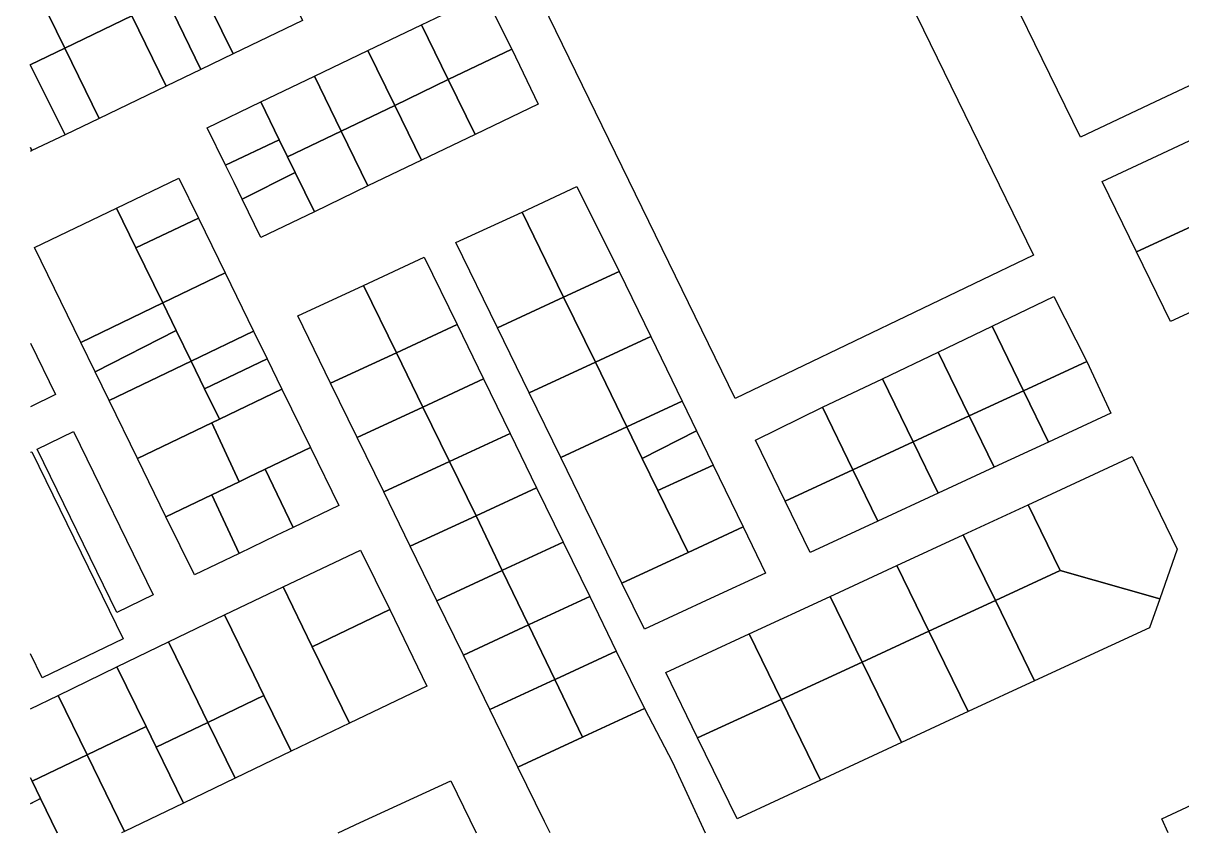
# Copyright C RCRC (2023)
# Model space of a CAD drawing. Header units: metres. Extents: x 678805 to 1359287, y 2747329 to 5497370.
# Drawn here: x 678810.5 to 679200.1, y 2747681.3 to 2747953.4 of the extents above; entities that cross this region are included whole.
import ezdxf

# ---------------------------------------------------------------- set-up
doc = ezdxf.new("R2010")
doc.units = ezdxf.units.M
doc.layers.add('00_XREF_TWQ_URBAN CONTEXT', color=7, linetype='Continuous')
doc.layers.add('XREF_MON_URBAN CONTEXT$0$Parcel', color=7, linetype='Continuous')

# ---------------------------------------------------------------- blocks, each defined once
blk = doc.blocks.new('XREF_MON_URBAN CONTEXT')
at = {"layer": 'XREF_MON_URBAN CONTEXT$0$Parcel'}
for points in [[(678881.08, 2747943.07), (678869.56, 2747966.66), (678855.57, 2747995.32), (678878.91, 2748006.53), (678893.06, 2747977.94), (678904.42, 2747954.28), (678881.08, 2747943.07)], [(679150.3, 2747875.46), (679049.89, 2747827.24), (678985.06, 2747959.99), (679085.46, 2748008.21), (679150.3, 2747875.46)], [(678847.01, 2747955.83), (678824.46, 2747945), (678810.46, 2747973.66), (678833.01, 2747984.49), (678847.01, 2747955.83)], [(679143.4, 2747961.52), (679169.1, 2747973.41), (679195.13, 2747985.46), (679204.94, 2747965.38), (679217.59, 2747939.46), (679191.15, 2747926.98), (679166.06, 2747915.13), (679153.21, 2747941.44), (679143.4, 2747961.52)], [(678881.08, 2747943.07), (678870.15, 2747937.83), (678858.81, 2747961.5), (678869.56, 2747966.66), (678881.08, 2747943.07)], [(678974.75, 2747944.68), (678953.43, 2747934.44), (678944.42, 2747952.88), (678965.62, 2747963.05), (678974.75, 2747944.68)], [(678870.15, 2747937.83), (678858.53, 2747932.24), (678847.01, 2747955.83), (678858.81, 2747961.5), (678870.15, 2747937.83)], [(678858.53, 2747932.24), (678835.98, 2747921.41), (678824.46, 2747945), (678847.01, 2747955.83), (678858.53, 2747932.24)], [(678953.43, 2747934.44), (678935.42, 2747925.79), (678926.41, 2747944.23), (678944.42, 2747952.88), (678953.43, 2747934.44)], [(678835.98, 2747921.41), (678824.54, 2747915.92), (678812.83, 2747939.42), (678824.46, 2747945), (678835.98, 2747921.41)], [(678935.42, 2747925.79), (678917.41, 2747917.14), (678908.4, 2747935.58), (678926.41, 2747944.23), (678935.42, 2747925.79)], [(678962.43, 2747916), (678953.43, 2747934.44), (678974.75, 2747944.68), (678983.63, 2747926.18), (678962.43, 2747916)], [(678917.41, 2747917.14), (678899.39, 2747908.49), (678896.58, 2747914.24), (678890.39, 2747926.93), (678908.4, 2747935.58), (678917.41, 2747917.14)], [(678962.43, 2747916), (678944.42, 2747907.35), (678935.42, 2747925.79), (678953.43, 2747934.44), (678962.43, 2747916)], [(678896.58, 2747914.24), (678878.52, 2747905.69), (678872.38, 2747918.28), (678890.39, 2747926.93), (678896.58, 2747914.24)], [(678944.42, 2747907.35), (678926.41, 2747898.71), (678917.41, 2747917.14), (678935.42, 2747925.79), (678944.42, 2747907.35)], [(679239.48, 2747901.81), (679221.45, 2747893.46), (679203.41, 2747885.12), (679184.9, 2747876.55), (679173.36, 2747900.18), (679191.82, 2747908.84), (679209.81, 2747917.28), (679227.8, 2747925.73), (679239.48, 2747901.81)], [(678926.41, 2747898.71), (678908.4, 2747890.06), (678901.93, 2747903.28), (678899.39, 2747908.49), (678917.41, 2747917.14), (678926.41, 2747898.71)], [(678899.39, 2747908.49), (678901.93, 2747903.28), (678884.13, 2747894.22), (678881.38, 2747899.84), (678878.52, 2747905.69), (678896.58, 2747914.24), (678899.39, 2747908.49)], [(678869.41, 2747887.89), (678848.37, 2747877.89), (678841.86, 2747891.22), (678862.86, 2747901.31), (678869.41, 2747887.89)], [(678908.4, 2747890.06), (678890.39, 2747881.41), (678884.13, 2747894.22), (678901.93, 2747903.28), (678908.4, 2747890.06)], [(679010.88, 2747869.9), (678992.23, 2747861.28), (678978.22, 2747889.95), (678996.7, 2747898.5), (679010.88, 2747869.9)], [(679232.88, 2747870.05), (679214.85, 2747861.7), (679196.34, 2747853.14), (679184.9, 2747876.55), (679203.41, 2747885.12), (679221.45, 2747893.46), (679232.88, 2747870.05)], [(678848.37, 2747877.89), (678857.41, 2747859.38), (678829.86, 2747846.14), (678814.3, 2747877.99), (678841.86, 2747891.22), (678848.37, 2747877.89)], [(678992.23, 2747861.28), (678969.98, 2747850.98), (678955.98, 2747879.65), (678978.22, 2747889.95), (678992.23, 2747861.28)], [(678878.41, 2747869.46), (678857.41, 2747859.38), (678848.37, 2747877.89), (678869.41, 2747887.89), (678878.41, 2747869.46)], [(678956.36, 2747852.1), (678935.99, 2747842.68), (678924.94, 2747865.29), (678945.31, 2747874.72), (678956.36, 2747852.1)], [(678887.96, 2747849.92), (678866.96, 2747839.83), (678861.93, 2747850.12), (678857.41, 2747859.38), (678878.41, 2747869.46), (678887.96, 2747849.92)], [(679021.5, 2747848.06), (679002.89, 2747839.44), (678992.23, 2747861.28), (679010.88, 2747869.9), (679021.5, 2747848.06)], [(678935.99, 2747842.68), (678913.85, 2747832.44), (678902.81, 2747855.05), (678924.94, 2747865.29), (678935.99, 2747842.68)], [(679168.21, 2747839.71), (679146.93, 2747829.87), (679136.34, 2747851.55), (679157.11, 2747861.53), (679168.21, 2747839.71)], [(678861.93, 2747850.12), (678834.68, 2747836.25), (678829.86, 2747846.14), (678857.41, 2747859.38), (678861.93, 2747850.12)], [(679002.89, 2747839.44), (678980.64, 2747829.15), (678969.98, 2747850.98), (678992.23, 2747861.28), (679002.89, 2747839.44)], [(678866.96, 2747839.83), (678839.4, 2747826.6), (678834.68, 2747836.25), (678861.93, 2747850.12), (678866.96, 2747839.83)], [(678892.49, 2747840.64), (678871.49, 2747830.54), (678866.96, 2747839.83), (678887.96, 2747849.92), (678892.49, 2747840.64)], [(678965.28, 2747833.84), (678944.91, 2747824.41), (678935.99, 2747842.68), (678956.36, 2747852.1), (678965.28, 2747833.84)], [(679146.93, 2747829.87), (679128.65, 2747821.4), (679118.18, 2747842.83), (679136.34, 2747851.55), (679146.93, 2747829.87)], [(679032.06, 2747826.35), (679013.48, 2747817.75), (679002.89, 2747839.44), (679021.5, 2747848.06), (679032.06, 2747826.35)], [(678944.91, 2747824.41), (678922.78, 2747814.17), (678913.85, 2747832.44), (678935.99, 2747842.68), (678944.91, 2747824.41)], [(679128.65, 2747821.4), (679109.78, 2747812.68), (679099.45, 2747833.84), (679118.18, 2747842.83), (679128.65, 2747821.4)], [(678871.49, 2747830.54), (678876.5, 2747820.29), (678873.94, 2747819.06), (678848.95, 2747807.06), (678839.4, 2747826.6), (678866.96, 2747839.83), (678871.49, 2747830.54)], [(678897.5, 2747830.37), (678876.5, 2747820.29), (678871.49, 2747830.54), (678892.49, 2747840.64), (678897.5, 2747830.37)], [(679013.48, 2747817.75), (678991.24, 2747807.46), (678980.64, 2747829.15), (679002.89, 2747839.44), (679013.48, 2747817.75)], [(679155.34, 2747812.66), (679146.93, 2747829.87), (679168.21, 2747839.71), (679176.25, 2747822.34), (679155.34, 2747812.66)], [(678907.05, 2747810.83), (678891.85, 2747803.53), (678886.05, 2747800.74), (678883.05, 2747799.3), (678873.94, 2747819.06), (678876.5, 2747820.29), (678897.5, 2747830.37), (678907.05, 2747810.83)], [(678974.2, 2747815.57), (678953.83, 2747806.15), (678944.91, 2747824.41), (678965.28, 2747833.84), (678974.2, 2747815.57)], [(679109.78, 2747812.68), (679089.5, 2747803.29), (679079.23, 2747824.31), (679099.45, 2747833.84), (679109.78, 2747812.68)], [(679036.91, 2747816.37), (679018.66, 2747807.15), (679013.48, 2747817.75), (679032.06, 2747826.35), (679036.91, 2747816.37)], [(679155.34, 2747812.66), (679137.05, 2747804.2), (679128.65, 2747821.4), (679146.93, 2747829.87), (679155.34, 2747812.66)], [(678953.83, 2747806.15), (678931.7, 2747795.91), (678922.78, 2747814.17), (678944.91, 2747824.41), (678953.83, 2747806.15)], [(679089.5, 2747803.29), (679066.74, 2747792.75), (679056.7, 2747813.31), (679079.23, 2747824.31), (679089.5, 2747803.29)], [(678883.05, 2747799.3), (678873.88, 2747794.9), (678858.49, 2747787.51), (678848.95, 2747807.06), (678873.94, 2747819.06), (678883.05, 2747799.3)], [(679137.05, 2747804.2), (679118.18, 2747795.47), (679109.78, 2747812.68), (679128.65, 2747821.4), (679137.05, 2747804.2)], [(678854.19, 2747761.32), (678841.92, 2747755.42), (678815.12, 2747810.26), (678827.41, 2747816.15), (678854.19, 2747761.32)], [(678983.12, 2747797.31), (678962.75, 2747787.88), (678953.83, 2747806.15), (678974.2, 2747815.57), (678983.12, 2747797.31)], [(679018.66, 2747807.15), (679023.95, 2747796.32), (679034.1, 2747775.55), (679011.85, 2747765.26), (679001.71, 2747786.03), (678991.24, 2747807.46), (679013.48, 2747817.75), (679018.66, 2747807.15)], [(679042.49, 2747804.9), (679023.95, 2747796.32), (679018.66, 2747807.15), (679036.91, 2747816.37), (679042.49, 2747804.9)], [(678901.31, 2747783.95), (678891.85, 2747803.53), (678907.05, 2747810.83), (678916.6, 2747791.28), (678901.31, 2747783.95)], [(679118.18, 2747795.47), (679097.9, 2747786.09), (679089.5, 2747803.29), (679109.78, 2747812.68), (679118.18, 2747795.47)], [(679192.68, 2747760), (679159.24, 2747769.52), (679148.46, 2747791.59), (679183.38, 2747807.75), (679198.58, 2747776.62), (679192.68, 2747760)], [(678901.31, 2747783.95), (678895.59, 2747781.2), (678883.05, 2747775.18), (678873.88, 2747794.9), (678883.05, 2747799.3), (678886.05, 2747800.74), (678891.85, 2747803.53), (678901.31, 2747783.95)], [(678962.75, 2747787.88), (678940.62, 2747777.64), (678931.7, 2747795.91), (678953.83, 2747806.15), (678962.75, 2747787.88)], [(679052.6, 2747784.11), (679034.1, 2747775.55), (679023.95, 2747796.32), (679042.49, 2747804.9), (679052.6, 2747784.11)], [(679097.9, 2747786.09), (679075.14, 2747775.56), (679066.74, 2747792.75), (679089.5, 2747803.29), (679097.9, 2747786.09)], [(678992.07, 2747778.99), (678971.7, 2747769.56), (678971.6, 2747769.52), (678962.75, 2747787.88), (678983.12, 2747797.31), (678992.07, 2747778.99)], [(678883.05, 2747775.18), (678868.04, 2747767.97), (678858.49, 2747787.51), (678873.88, 2747794.9), (678883.05, 2747775.18)], [(679159.24, 2747769.52), (679137.41, 2747759.42), (679126.63, 2747781.49), (679148.46, 2747791.59), (679159.24, 2747769.52)], [(678971.6, 2747769.52), (678949.56, 2747759.32), (678940.62, 2747777.64), (678962.75, 2747787.88), (678971.6, 2747769.52)], [(679011.85, 2747765.26), (679034.1, 2747775.55), (679052.6, 2747784.11), (679060.14, 2747768.61), (679041.66, 2747760.06), (679019.42, 2747749.77), (679011.85, 2747765.26)], [(679137.41, 2747759.42), (679115.04, 2747749.07), (679104.26, 2747771.14), (679126.63, 2747781.49), (679137.41, 2747759.42)], [(678933.79, 2747756.42), (678907.68, 2747743.88), (678897.85, 2747764.01), (678923.93, 2747776.26), (678933.79, 2747756.42)], [(679000.99, 2747760.73), (678980.62, 2747751.3), (678980.42, 2747751.21), (678971.6, 2747769.52), (678971.7, 2747769.56), (678992.07, 2747778.99), (679000.99, 2747760.73)], [(678980.42, 2747751.21), (678958.49, 2747741.06), (678949.56, 2747759.32), (678971.6, 2747769.52), (678980.42, 2747751.21)], [(679115.04, 2747749.07), (679092.67, 2747738.72), (679081.89, 2747760.79), (679104.26, 2747771.14), (679115.04, 2747749.07)], [(679192.68, 2747760), (679189.21, 2747750.24), (679150.62, 2747732.39), (679137.41, 2747759.42), (679159.24, 2747769.52), (679192.68, 2747760)], [(678907.68, 2747743.88), (678920.23, 2747718.17), (678900.56, 2747708.73), (678891.42, 2747727.45), (678888.01, 2747734.43), (678878.19, 2747754.53), (678897.85, 2747764.01), (678907.68, 2747743.88)], [(679009.94, 2747742.4), (678989.57, 2747732.97), (678989.28, 2747732.84), (678980.42, 2747751.21), (678980.62, 2747751.3), (679000.99, 2747760.73), (679009.94, 2747742.4)], [(679092.67, 2747738.72), (679065.4, 2747726.1), (679054.62, 2747748.17), (679081.89, 2747760.79), (679092.67, 2747738.72)], [(678920.23, 2747718.17), (678907.68, 2747743.88), (678933.79, 2747756.42), (678946.21, 2747730.65), (678920.23, 2747718.17)], [(679150.62, 2747732.39), (679128.25, 2747722.04), (679115.04, 2747749.07), (679137.41, 2747759.42), (679150.62, 2747732.39)], [(678891.42, 2747727.45), (678872.59, 2747718.39), (678869.17, 2747725.39), (678859.37, 2747745.46), (678878.19, 2747754.53), (678888.01, 2747734.43), (678891.42, 2747727.45)], [(678989.28, 2747732.84), (678967.44, 2747722.73), (678958.49, 2747741.06), (678980.42, 2747751.21), (678989.28, 2747732.84)], [(679128.25, 2747722.04), (679105.88, 2747711.69), (679092.67, 2747738.72), (679115.04, 2747749.07), (679128.25, 2747722.04)], [(678872.59, 2747718.39), (678855.17, 2747710.1), (678851.78, 2747717.04), (678841.99, 2747737.08), (678859.37, 2747745.46), (678869.17, 2747725.39), (678872.59, 2747718.39)], [(679065.4, 2747726.1), (679037.25, 2747713.26), (679026.54, 2747735.18), (679054.62, 2747748.17), (679065.4, 2747726.1)], [(679019.38, 2747723.09), (678999, 2747713.66), (678998.61, 2747713.49), (678989.28, 2747732.84), (678989.57, 2747732.97), (679009.94, 2747742.4), (679019.38, 2747723.09)], [(678851.78, 2747717.04), (678831.96, 2747707.52), (678822.19, 2747727.52), (678841.99, 2747737.08), (678851.78, 2747717.04)], [(679105.88, 2747711.69), (679078.6, 2747699.07), (679065.4, 2747726.1), (679092.67, 2747738.72), (679105.88, 2747711.69)], [(678998.61, 2747713.49), (678976.87, 2747703.42), (678967.44, 2747722.73), (678989.28, 2747732.84), (678998.61, 2747713.49)], [(678900.56, 2747708.73), (678881.73, 2747699.68), (678872.59, 2747718.39), (678891.42, 2747727.45), (678900.56, 2747708.73)], [(679078.6, 2747699.07), (679050.53, 2747686.07), (679037.25, 2747713.26), (679065.4, 2747726.1), (679078.6, 2747699.07)], [(678881.73, 2747699.68), (678864.34, 2747691.33), (678855.17, 2747710.1), (678872.59, 2747718.39), (678881.73, 2747699.68)], [(678855.17, 2747710.1), (678864.34, 2747691.33), (678844.51, 2747681.81), (678831.96, 2747707.52), (678851.78, 2747717.04), (678855.17, 2747710.1)]]:
    blk.add_lwpolyline(points, close=True, dxfattribs=at)
for points in [[(678810.46, 2747973.66), (678824.46, 2747945), (678812.83, 2747939.42)], [(678812.83, 2747939.42), (678812.83, 2747939.42), (678824.54, 2747915.92), (678813.42, 2747910.58), (678812.89, 2747911.66)], [(678812.89, 2747911.66), (678813.42, 2747910.58), (678812.89, 2747910.33)], [(678812.89, 2747845.88), (678821.34, 2747828.58), (678812.89, 2747824.53)], [(678812.89, 2747809.19), (678813.35, 2747809.41), (678844.08, 2747746.5), (678816.81, 2747733.4), (678812.89, 2747741.42)], [(678812.89, 2747723.04), (678822.19, 2747727.52), (678831.96, 2747707.52), (678813.45, 2747698.63), (678812.89, 2747699.77)], [(678987.65, 2747681.33), (678985.79, 2747685.15), (678976.87, 2747703.42), (678998.61, 2747713.49), (678999, 2747713.66), (679019.38, 2747723.09), (679028.8, 2747705.05), (679039.77, 2747681.33)], [(678821.89, 2747681.33), (678816.28, 2747692.83), (678813.45, 2747698.63), (678831.96, 2747707.52), (678844.51, 2747681.81), (678843.5, 2747681.33)], [(678812.89, 2747699.77), (678813.45, 2747698.63), (678816.28, 2747692.83), (678812.89, 2747691.06)], [(678916.36, 2747681.33), (678923.74, 2747684.74), (678954.23, 2747698.85), (678962.78, 2747681.33)], [(679195.59, 2747681.33), (679193.42, 2747686), (679215.22, 2747696.25), (679222.17, 2747681.33)], [(678812.89, 2747691.17), (678816.28, 2747692.83), (678821.89, 2747681.33)]]:
    blk.add_lwpolyline(points, dxfattribs=at)

msp = doc.modelspace()

# ---------------------------------------------------------------- block references
at = {"layer": '00_XREF_TWQ_URBAN CONTEXT'}
msp.add_blockref('XREF_MON_URBAN CONTEXT', (0, 0), dxfattribs=at)

doc.saveas('drawing.dxf')
